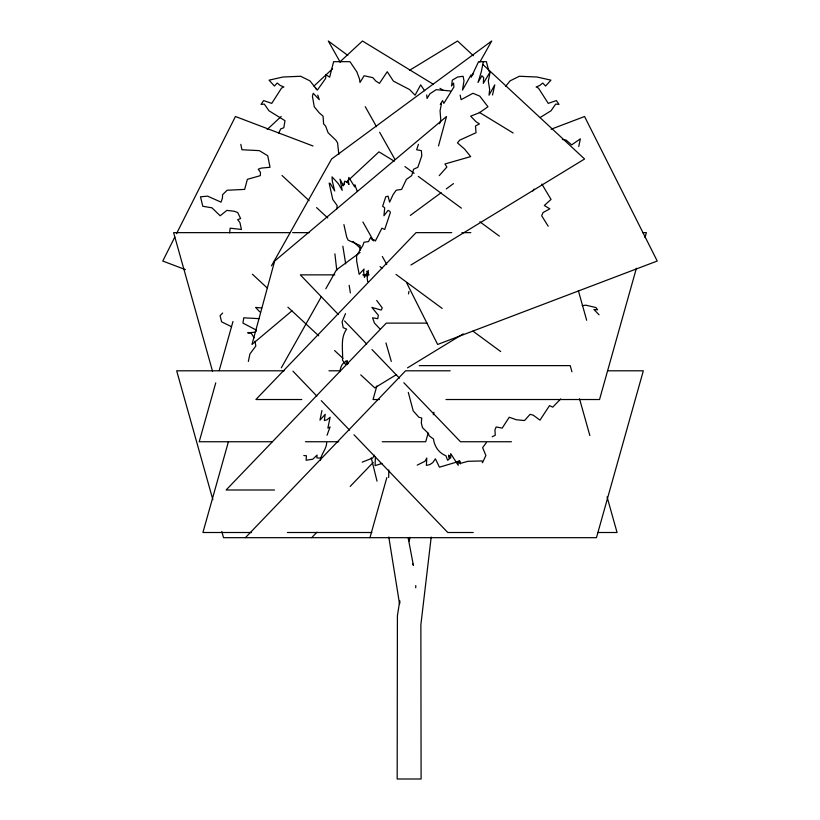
<?xml version="1.0" encoding="UTF-8"?>
<svg xmlns="http://www.w3.org/2000/svg" width="820" height="820" viewBox="0 0 820 820"><rect width="100%" height="100%" fill="white"/><g stroke="black" fill="none" stroke-linecap="round" stroke-linejoin="round"><path stroke-width="1.23" d="M360.113 250.11L360.123 245.549L348.1 240.147L346.706 237.113L343.908 224.608M415.74 587.817L415.771 585.541M388.67 477.445L388.813 469.973M375.396 457.16L375.078 465.637L381.976 463.464M336.846 208.833L337.133 205.502L332.756 199.434L329.158 183.106L330.183 183.393L334.714 190.988L332.315 181.189L332.028 176.864L338.281 183.598L342.217 190.342L340.034 179.149L343.467 185.781L344.718 181.199L347.301 181.937L348.961 184.541L348.254 180.789L348.828 177.397L354.67 186.878L354.814 184.797L357.171 191.111M229.631 232.88L230.133 228.175L241.439 229.446L239.922 222.568L237.687 219.637L240.619 218.571L237.708 212.534L234.243 211.273L226.884 210.381L220.17 215.773L211.939 207.808L202.786 206.271L200.51 196.81L207.593 196.144L221.021 202.14L222.466 197.979L222.538 194.74L227.15 190.24L244.667 189.399L247.363 179.334L260.34 175.644L260.473 172.323L258.228 169.217L261.252 168.1L270.016 167.28L267.75 155.769L259.366 150.644L241.941 149.742L240.813 144.361M399.781 601.829L399.555 603.93L388.793 537.008M431.197 537.069L420.865 624.819L421.101 779L397.177 779L397.413 615.666L399.781 600.742M409.303 541.046L409.928 537.315M326.688 442.708C326.473 449.196 321.102 453.88 320.446 460.307M340.034 371.603C340.29 367.145 342.268 362.389 347.024 361.251L348.254 363.229L345.702 364.541L342.504 360.205C343.17 349.904 340.044 338.096 346.635 329.138L343.211 327.672L342.073 321.84L345.497 313.619M408.483 293.898L408.944 291.387M483.349 61.674L481.289 71.873L477.988 82.492L481.883 75.748L483.667 77.654L483.328 83.363L490.237 71.74L488.31 81.139L489.663 89.493L489.038 95.192L494.788 84.86L492.523 94.987M321.932 410.574L319.974 420.147L325.202 414.315L324.33 420.527L327.036 419.758L330.132 417.247L327.856 428.112L330.07 426.943L327.036 435.256M578.736 146.513L580.355 138.836L571.663 144.884L566.056 140.066L562.335 139.431M248.337 361.425L249.946 353.902L255.819 346.05L255.03 341.192M438.495 145.96L446.51 116.512L274.669 261.026L251.976 344.461L292.002 310.8M215.752 382.848L199.219 441.744L272.158 441.744M219.196 370.578L232.982 321.491M228.421 441.703L202.929 532.508L251.555 532.508M376.821 386.025L373.038 399.524L379.434 399.524M369.974 537.674L386.845 477.547M428.132 433.155L425.723 441.744L382.212 441.744M433.298 414.746L433.995 412.296M636.402 268.232L599.533 399.524L445.977 399.524M645.012 237.554L646.385 232.644L642.552 232.644M418.456 144.361L416.642 149.742L421.377 150.644L421.787 155.769L417.862 167.28L413.639 169.217L411.691 175.644L406.423 179.334L401.626 189.399L396.162 190.24L393.026 194.74L389.623 202.14L388.085 196.144L385.748 196.81L382.643 206.271L384.713 207.808L383.944 215.773L388.055 210.381L389.859 211.273L390.361 212.534L384.713 229.446L381.915 228.175L375.365 241.008L374.34 239.942L372.311 239.84L370.517 237.626L368.518 241.603L363.957 242.228L362.983 245.231L356.577 255.85L356.679 261.17L359.17 274.341L364.08 269.001L363.619 271.758L364.439 277.406L368.334 270.405L367.186 278.564L367.719 281.649M439.458 123.717L440.822 120.683L440.084 110.761L441.385 104.089L440.299 104.406L442.585 100.583L443.835 103.392L453.942 86.961L453.562 83.035L451.533 86.038L452.312 80.155L457.632 77.018L463.115 76.26L463.987 80.862L462.47 90.118L471.08 74.794L471.233 77.182L478.572 61.674L486.383 61.674L488.843 71.145M278.738 133.137L280.707 128.924L283.802 127.756L284.991 120.683L268.95 110.761L264.317 104.089L261.016 104.406L263.64 100.583L271.748 103.392L281.557 88.088L283.894 86.961L280.235 85.485L277.242 83.035L274.403 86.038L269.062 80.155L282.951 77.018L300.673 76.26L309.929 80.862L317.35 90.118L325.632 78.474L325.899 74.794L329.66 77.182L333.617 61.674L349.976 61.674L356.823 71.873L359.488 78.915L359.99 82.492L364.121 75.748L372.813 77.654L375.775 80.995L379.434 83.363L387.245 71.74L393.436 81.139L409.467 89.493L415.094 95.192L420.66 84.86L424.606 90.743M174.783 237.134L162.77 261.026L185.443 269.647M176.505 233.72L235.442 116.512L313.014 145.991M271.471 265.864L331.608 158.998L491.713 41L479.813 62.146M281.321 367.821L321.409 296.584M325.796 288.794L336.446 269.862L360.052 252.468M472.289 75.512L473.55 73.277M366.929 276.391L368.467 273.039L366.694 271.266M374.566 455.141L372.628 458.042L362.204 462.162M532.836 190.988L534.117 189.092M486.291 442.708L482.631 447.648L485.881 455.52L482.488 462.695L482.15 460.942L467.933 461.322L460.153 463.454L459.887 461.137L439.438 467.195L435.41 458.831L432.806 462.582L429.823 464.581L426.359 465.391L426.81 458.011L424.975 461.27L417.226 465.124M505.612 86.418L510.071 80.862L519.327 76.26L537.049 77.018L550.938 80.155L545.597 86.038L542.758 83.035L539.765 85.485L536.106 86.961L538.443 88.088L548.252 103.392L556.36 100.583L558.984 104.406L555.683 104.089L551.05 110.761L540.359 117.373M439.233 175.623L446.869 167.054L444.973 163.959L470.68 156.61L464.428 148.922L457.478 142.905L459.651 140.179L476.02 132.737L475.497 125.993L479.403 123.922L475.979 121.678L470.659 116.173L479.392 112.76L487.961 106.754L479.803 96.155L472.976 93.275L461.096 99.681L460.153 95.058M245.416 537.674L405.572 370.804L450.17 370.804M350.191 486.403L373.202 462.439M311.672 537.674L316.981 532.139M222.661 313.025L220.088 315.69L221.605 321.84L231.291 326.606M560.685 398.961L552.721 407.161L549.543 405.613L539.96 420.147L533.359 415.238L530.068 414.315L524.544 420.527L516.354 419.758L509.21 417.247L502.178 428.112L496.192 426.943L494.942 429.834L495.259 435.256L492.226 436.752M267.176 129.498L281.178 116.481M313.875 86.12L332.551 68.767M340.023 61.828L362.45 41L433.431 84.337M342.555 185.709L344.431 183.967M346.296 182.235L378.983 151.864L394.276 161.202M256.301 331.003L254.835 332.192L247.691 332.838L251.248 333.176L254.067 337.83M410.338 215.404L441.129 192.71M446.264 188.928L453.45 183.639M409.508 70.335L457.55 41L473.437 55.75M410.953 264.993L584.588 158.998L482.775 64.421M396.593 374.525L374.75 387.86L360.738 374.853M407.519 367.862L463.208 333.863M321.768 457.211L319.492 458.134L316.868 457.888L317.073 455.069L312.799 459.19L306.116 460.256L306.424 455.766L303.8 455.52M551.143 129.212L584.557 116.512L657.23 261.026L437.644 344.461L406.751 283.023M582.19 305.675L585.91 305.183L595.894 307.541L597.595 309.827L593.916 309.478L599.061 314.798M290.065 232.644L173.614 232.644L212.544 371.296M292.617 232.644L309.253 232.644M451.728 232.644L416.047 232.644L255.891 399.524L301.76 399.524M461.916 232.644L470.844 232.644M334.714 274.864L300.315 274.864L338.363 314.511M362.778 274.864L369.184 274.864M427.056 323.121L386.281 323.121L226.115 489.991L274.536 489.991M419.215 365.628L570.218 365.628L571.94 371.767M284.171 370.804L176.679 370.804L212.851 499.636M328.953 370.804L340.474 370.804M607.497 370.804L643.321 370.804L596.468 537.674L223.532 537.674L221.81 531.534M305.43 441.744L338.701 441.744M511.444 441.744L460.471 441.744L403.84 382.735M287.389 532.508L371.849 532.508M473.273 532.508L447.792 532.508L353.994 434.774M597.872 532.508L617.07 532.508L607.077 496.92M259.007 318.652L243.776 317.811L242.935 323.09L256.147 329.999M450.405 90.969L436.148 89.657L429.905 93.798L427.066 98.482L426.707 94.987M261.713 307.992L255.594 307.418L259.796 311.887M439.981 88.335L443.261 90.333M479.29 112.33L513.146 132.994M347.793 55.37L328.287 41L340.187 62.146M404.947 166.562L414.182 173.368M418.292 176.392L461.393 208.167M479.874 221.779L499.37 236.15M396.009 274.403L442.185 308.443M472.976 331.136L500.692 351.554M282.008 175.48L309.099 200.644M316.571 207.583L327.774 217.997M353 241.418L360.472 248.368M380.09 266.582L381.956 268.314M252.396 274.208L267.34 288.087M287.892 307.172L318.713 335.8M334.591 350.55L342.996 358.361M345.794 360.964L347.67 362.707M344.554 320.968L366.673 344.01M371.983 349.545L399.412 378.122M292.935 371.163L316.827 396.06M321.255 400.662L349.576 430.172M379.793 328.748L374.443 323.09L372.577 317.811L377.764 318.693L378.327 315.269L371.89 307.418L381.187 310.073L382.284 307.961L376.718 300.479M541.887 184.08L551.03 199.434L544.316 205.502L549.841 208.833L543.066 212.544L541.672 215.732L548.201 226.228M315.239 87.555L316.622 89.523M365.248 106.682L376.523 126.71M379.65 132.276L394.686 158.998M362.911 221.994L373.561 240.926M382.335 256.506L386.712 264.296M412.767 563.976L413.393 565.328L408.175 537.981M385.964 342.924L391.304 361.425M459.22 460.779L460.379 463.905M317.729 95.058L319.287 99.681L313.26 93.275L312.41 96.155L314.255 106.754L319.154 112.76L323.07 116.173L323.603 123.922L325.571 125.993L328.103 132.737L335.862 140.179L337.584 142.905L338.834 154.416M578.407 290.823L586.669 320.271M579.514 398.756L589.857 435.574M408.298 392.39L413.188 410.851L418.825 417.216L421.716 418.036L421.326 423.161L422.474 427.65L428.45 433.493L429.116 435.738L433.513 439.048C434.374 446.449 438.884 452.927 445.906 455.766L447.607 460.256L449.134 459.19L448.745 455.069L449.801 457.888L450.672 458.134L450.723 453.624L458.175 465.268L458.175 461.106M371.245 457.867L377.026 481.155M342.842 246.195L345.691 263.856M349.156 285.298L350.376 292.863M334.888 253.831L336.794 270.364M347.178 360.697L347.618 364.521"/></g></svg>
